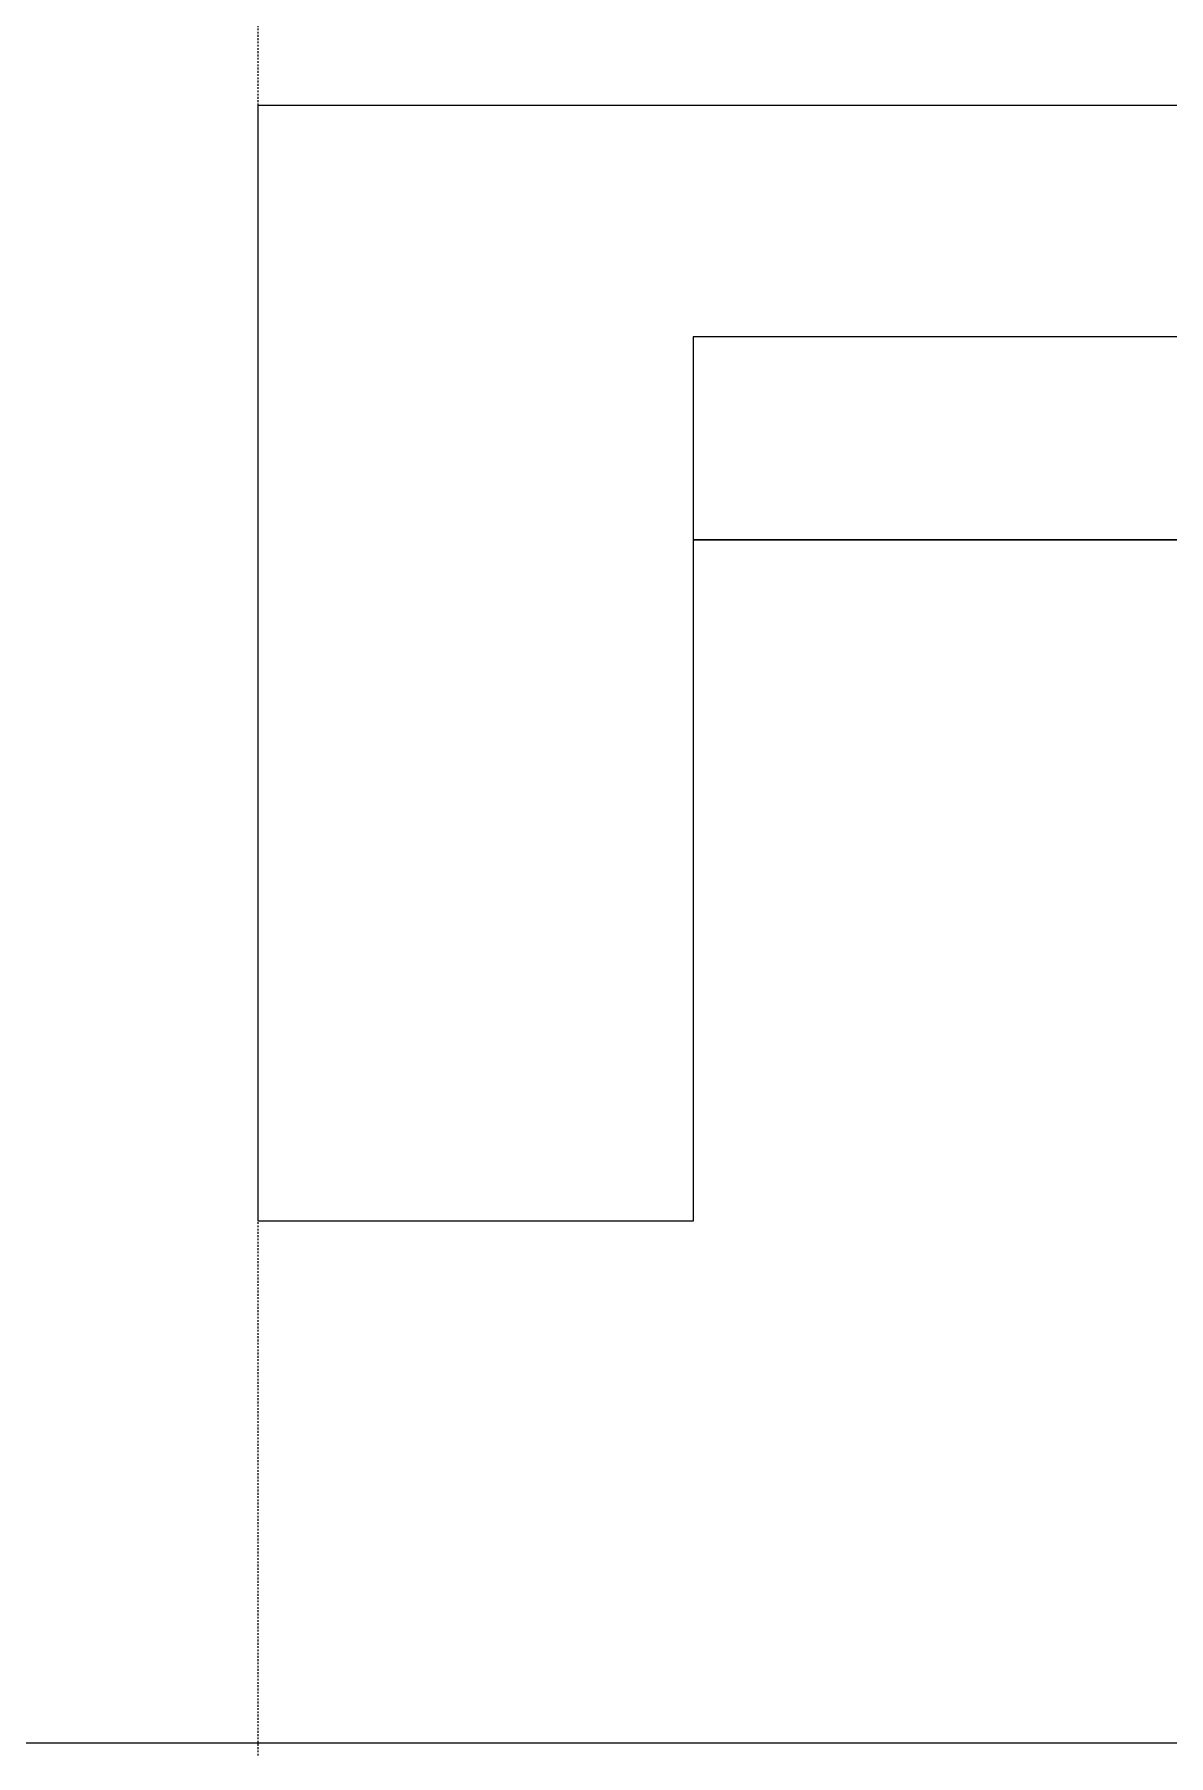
# Model space of a CAD drawing. Header units: inches. Extents: x -445 to 366, y -514 to 778.
# Drawn here: x -206.4 to -128.2, y -351.7 to -232.9 of the extents above; entities that cross this region are included whole.
import ezdxf

# ---------------------------------------------------------------- set-up
doc = ezdxf.new("R2010")
doc.units = ezdxf.units.IN
doc.header["$MEASUREMENT"] = 0
doc.linetypes.add('Hidden 1_8_', pattern=[0.1875, 0.125, -0.0625])
for name, color, linetype, lineweight in [('A-DETL-HDLN', 90, 'Hidden 1_8_', 9), ('I-WALL', 2, 'Continuous', 9), ('Q-CASE', 31, 'Continuous', 13)]:
    doc.layers.add(name, color=color, linetype=linetype, lineweight=lineweight)

# ---------------------------------------------------------------- blocks, each defined once
blk = doc.blocks.new('Counter Top - L Shaped _No Backsplash_ - Standard Counter Top-2742750-Test Fit - Mezzanine Plan')
at = {"layer": 'Q-CASE'}
for p, q in [((-47.26, -284.91), (-47.26, -319.4)), ((-33.26, -319.4), (-33.26, -284.91)), ((-47.26, -319.4), (-33.26, -319.4))]:
    blk.add_line(p, q, dxfattribs=at)
blk = doc.blocks.new('Counter Top - L Shaped _No Backsplash_ - Standard Counter Top-2742719-Test Fit - Mezzanine Plan')
at = {"layer": 'Q-CASE'}
for p, q in [((-47.26, 64.49), (-17.26, 64.49)), ((-47.26, 0), (-47.26, 64.49)), ((-17.26, 64.49), (-17.26, 30)), ((-17.26, 30), (29.74, 30)), ((29.74, 30), (29.74, 0)), ((29.74, 0), (-47.26, 0))]:
    blk.add_line(p, q, dxfattribs=at)

msp = doc.modelspace()

# ---------------------------------------------------------------- linework, layer by layer
at = {"layer": 'A-DETL-HDLN'}
msp.add_line((-190.98, -351.67), (-190.98, -188.04), dxfattribs=at)
at = {"layer": 'I-WALL'}
msp.add_line((-250.61, -350.79), (-45.86, -350.79), dxfattribs=at)

# ---------------------------------------------------------------- block references
at = {"layer": 'Q-CASE', "rotation": 270}
for name, p in [('Counter Top - L Shaped _No Backsplash_ - Standard Counter Top-2742719-Test Fit - Mezzanine Plan', (-190.98, -285.06)), ('Counter Top - L Shaped _No Backsplash_ - Standard Counter Top-2742750-Test Fit - Mezzanine Plan', (158.42, -301.06))]:
    msp.add_blockref(name, p, dxfattribs=at)

doc.saveas('drawing.dxf')
